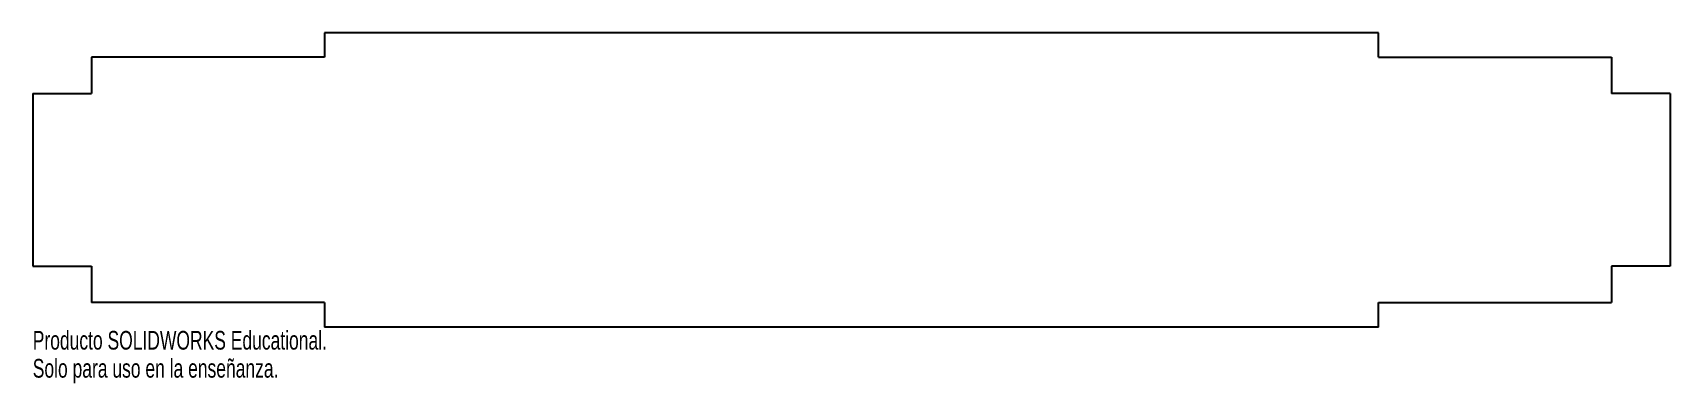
# Model space of a CAD drawing. Header units: inches. Extents: x -0.6 to 16.1, y 11 to 14.6.
import ezdxf

# ---------------------------------------------------------------- set-up
doc = ezdxf.new("R2010")
doc.units = ezdxf.units.IN
doc.header["$MEASUREMENT"] = 0
doc.styles.add('SLDTEXTSTYLE0', font='TXT', dxfattribs={"width": 0.7})

msp = doc.modelspace()

# ---------------------------------------------------------------- linework, layer by layer
at = {"color": 7, "linetype": 'Continuous', "lineweight": 25}
for p, q in [((13.125, 14.56), (2.375, 14.56)), ((2.375, 14.56), (2.375, 14.31)), ((13.125, 14.31), (13.125, 14.56)), ((2.375, 14.31), (0, 14.31)), ((0, 14.31), (0, 13.94)), ((13.125, 14.31), (15.5, 14.31)), ((15.5, 14.31), (15.5, 13.94)), ((-0.6, 13.94), (0, 13.94)), ((-0.6, 13.94), (-0.6, 12.18)), ((16.1, 13.94), (15.5, 13.94)), ((16.1, 13.94), (16.1, 12.18)), ((-0.6, 12.18), (0, 12.18)), ((0, 12.18), (0, 11.81)), ((15.5, 12.18), (15.5, 11.81)), ((16.1, 12.18), (15.5, 12.18)), ((2.375, 11.81), (0, 11.81)), ((2.375, 11.81), (2.375, 11.56)), ((13.125, 11.56), (13.125, 11.81)), ((13.125, 11.81), (15.5, 11.81)), ((13.125, 11.56), (2.375, 11.56))]:
    msp.add_line(p, q, dxfattribs=at)

# ---------------------------------------------------------------- texts
at = {"color": 7, "linetype": 'Continuous', "char_height": 0.1903, "attachment_point": 1, "style": 'SLDTEXTSTYLE0'}
for s, insert in [('Producto SOLIDWORKS Educational.', (-0.6, 11.52)), ('Solo para uso en la enseñanza.', (-0.6, 11.234))]:
    msp.add_mtext(s, dxfattribs=dict(at, insert=insert))

doc.saveas('drawing.dxf')
